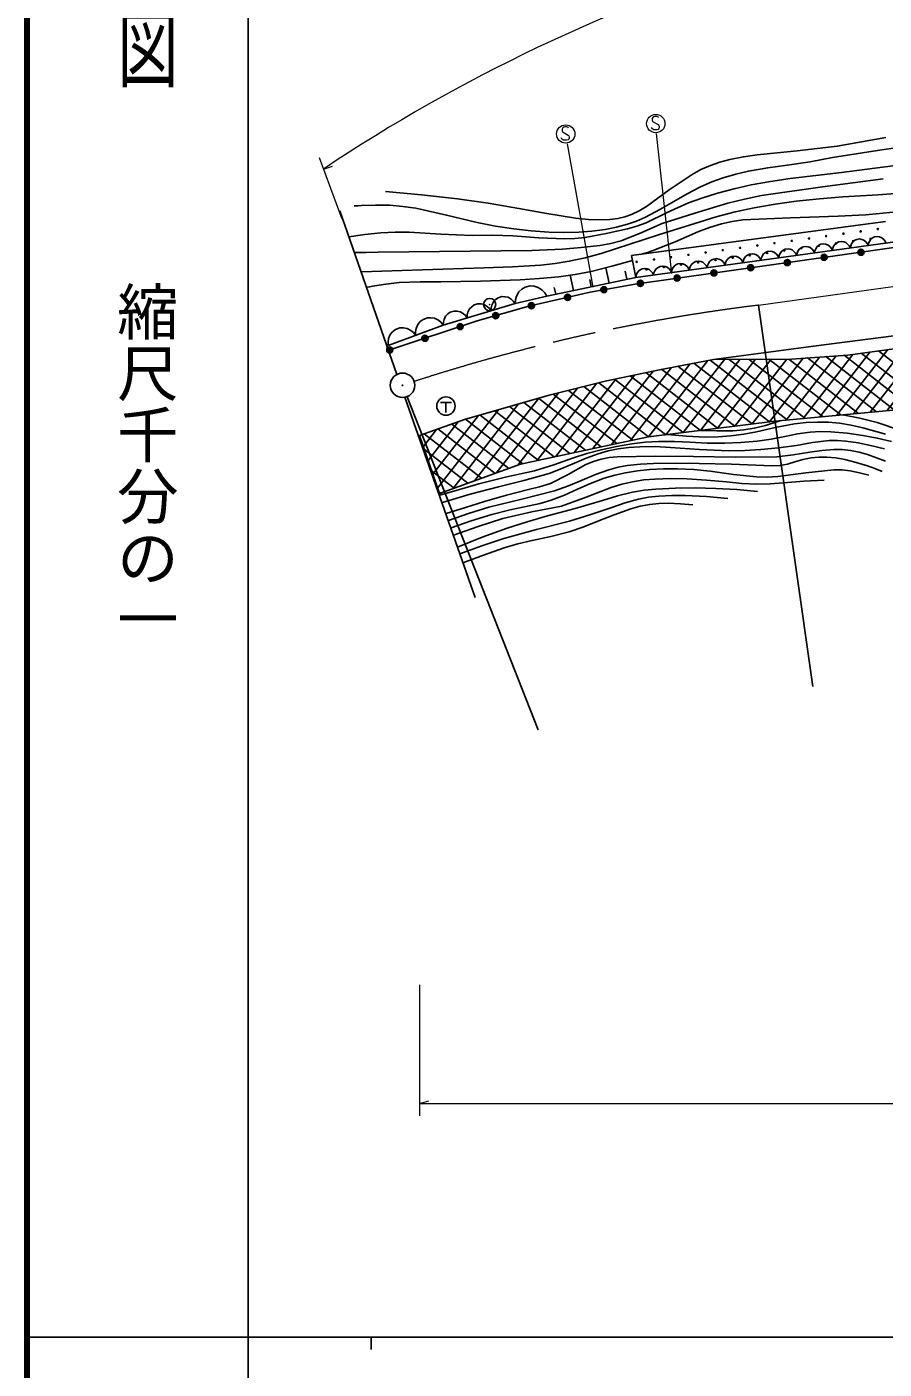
# Model space of a CAD drawing. Units: millimetres, scale not verified. Extents: x 39991 to 679840, y 19995 to 379911.
# Drawn here: x 39991 to 109721, y 202361 to 311617 of the extents above; entities that cross this region are included whole.
import ezdxf
from ezdxf.enums import TextEntityAlignment as Align

# ---------------------------------------------------------------- set-up
doc = ezdxf.new("R2010")
doc.units = ezdxf.units.MM
doc.header["$LTSCALE"] = 999.766
doc.linetypes.add('CHAIN', pattern=[18.5, 12, -1.5, 3.5, -1.5])
for name, color, linetype, lineweight in [('M-BGD', 7, 'Continuous', 25), ('M-BGD-HTXT', 7, 'Continuous', 13), ('M-BMK', 2, 'CHAIN', 13), ('M-BMK-SRVR', 3, 'Continuous', 25), ('M-TTL', 2, 'Continuous', 140), ('M-TTL-BAND', 7, 'Continuous', 25)]:
    doc.layers.add(name, color=color, linetype=linetype, lineweight=lineweight)
doc.layers.add('M-BGD-EXST', color=7, linetype='Continuous')
doc.layers.add('M-OTRS', color=7, linetype='Continuous')
doc.styles.add('@ＭＳ ゴシック', font='')
doc.styles.get('@ＭＳ ゴシック').set_extended_font_data('@MS Gothic')

# ---------------------------------------------------------------- blocks, each defined once
blk = doc.blocks.new('BUHIN1')
at = {"color": 7, "linetype": 'Continuous', "lineweight": 25}
blk.add_lwpolyline([(929.3, -750.6), (1032.2, -480.5), (1067.1, -209.3), (1051, 141.6), (936.6, 418.2), (774.5, 664.3), (486.4, 896.9), (211.8, 1003.6), (-82.8, 1057.2), (-429.1, 999.1), (-682.3, 904.3), (-929.3, 750.6)], dxfattribs=at)
blk = doc.blocks.new('BUHIN2')
at = {"color": 7, "linetype": 'Continuous', "lineweight": 25}
blk.add_lwpolyline([(751.9, -683.6), (852.7, -459.4), (895.8, -230.7), (899.5, 68), (816.2, 308.6), (690.7, 525.6), (457.6, 737.5), (229.7, 841.8), (-17.8, 901.9), (-314.8, 869.8), (-534.5, 801.8), (-751.9, 683.6)], dxfattribs=at)
blk = doc.blocks.new('BUHIN8')
at = {"color": 7, "linetype": 'Continuous', "lineweight": 25}
blk.add_lwpolyline([(460.2, -571.8), (557.2, -423.1), (613.5, -264.7), (649.5, -52), (616.9, 129), (551.7, 297.9), (409, 475.2), (258, 575), (88.1, 645.6), (-127.4, 655.9), (-291.8, 631.9), (-460.2, 571.8)], dxfattribs=at)
blk = doc.blocks.new('BUHIN52')
at = {"color": 7, "linetype": 'Continuous', "lineweight": 25}
for radius in [249, 220, 191, 161, 132, 97.5, 67.5, 38.7, 7.5]:
    blk.add_circle((0, 0), radius, dxfattribs=at)
blk = doc.blocks.new('BUHIN54')
at = {"color": 7, "linetype": 'Continuous', "lineweight": 25}
for radius in [249, 220, 191, 161, 132, 97.5, 67.5, 38.7, 7.5]:
    blk.add_circle((0, 0), radius, dxfattribs=at)
blk = doc.blocks.new('BUHIN56')
at = {"color": 7, "linetype": 'Continuous', "lineweight": 25}
for radius in [249, 220, 191, 161, 132, 97.5, 67.5, 38.7, 7.5]:
    blk.add_circle((0, 0), radius, dxfattribs=at)
blk = doc.blocks.new('BUHIN69')
at = {"color": 3, "linetype": 'Continuous', "lineweight": 25}
for radius in [995, 30]:
    blk.add_circle((0, 0), radius, dxfattribs=at)
blk = doc.blocks.new('BUHIN72')
at = {"color": 7, "linetype": 'Continuous', "lineweight": 25}
for p, q in [((250.7, 150.6), (-443.5, -266.5)), ((15.1, 542.7), (486.2, -241.5))]:
    blk.add_line(p, q, dxfattribs=at)
blk.add_circle((0, 0), 746.1, dxfattribs=at)
blk = doc.blocks.new('BUHIN75')
at = {"color": 7, "linetype": 'Continuous', "lineweight": 13}
blk.add_line((0, 0), (571, -531.7), dxfattribs=at)
blk = doc.blocks.new('BUHIN77')
at = {"color": 7, "linetype": 'Continuous', "lineweight": 13}
blk.add_lwpolyline([(534.3, 49.8), (551.6, 108.3), (545.1, 170.1), (517.4, 245.3), (457.6, 344.9), (384.9, 414.9), (294.2, 456.7), (198.4, 456), (122.6, 414.8), (76.3, 382.6), (27.5, 318.3), (19.1, 252.1), (27.1, -219.9), (-7.5, -293.2), (-72.4, -367.2), (-153.4, -407.1), (-228, -421.3), (-312.9, -411), (-401.7, -328.8), (-490.5, -181), (-519.5, -110.9), (-527.2, -32.5), (-509.9, 47.9), (-463, 137.3)], dxfattribs=at)
blk.add_circle((0, 0), 746.1, dxfattribs=at)

msp = doc.modelspace()

# ---------------------------------------------------------------- hatches: boundary and pattern name
at = {"layer": 'M-BGD'}
h = msp.add_hatch(dxfattribs=at)
h.set_pattern_fill('USER', color=256, style=0, pattern_type=2)
h.set_pattern_definition([(52.1672, (90563.3, 278235.8), (-789.619, 613.215), []), (322.1672, (90563.3, 278235.8), (613.215, 789.619), [])])
h.paths.add_polyline_path([(73543, 273632.1), (80137.4, 276014.9), (86985.2, 277495.5), (90563.3, 278235.8), (100865.7, 279531.3), (114855.7, 280826.8), (121518.5, 281628.8), (123006.3, 281875.5), (127386.4, 282801), (131581.4, 283911.4), (133740.6, 284034.8), (134851.1, 283603), (136825.1, 283479.5), (141945.6, 284158.2), (145777.7, 284343.3), (149170.7, 283911.4), (153735.9, 283109.4), (156697.1, 282801), (159535, 282801), (164043.8, 283973), (172433.9, 288661.7), (173918.1, 288852.8), (180334.1, 288914.4), (185022.6, 288359.1), (187679, 287989), (195205.3, 288420.9), (196263.1, 291937.3), (196260.6, 292477), (193177.9, 292957.2), (190322.5, 293386.8), (188073.6, 293639.4), (185562, 293808.6), (180280.8, 294061.3), (175636.9, 294086.6), (169256, 293935), (164278, 293581.1), (161448, 293328.5), (150767.9, 291837.7), (130826.6, 289208), (124146.4, 288292.1), (120418.4, 287287.3), (117736.9, 286658.4), (111130.5, 285499.7), (106760.7, 284903.8), (102192.3, 284572.8), (95829, 284533.3), (91438.6, 283712.1), (87016.5, 282764.5), (82472.2, 281640.6), (75589.2, 279650.7), (71936.1, 278359.3)])

# ---------------------------------------------------------------- linework, layer by layer
for p, q in [((70090.1, 283332.1), (65434.3, 296632.5)), ((89166.8, 293009.1), (109822.9, 295770.3)), ((112780.9, 294423.4), (89512.2, 291224.3)), ((89512.2, 291224.3), (89166.8, 293009.1)), ((87343.5, 290766.3), (87082.6, 292001.8)), ((88789.3, 291071.7), (88648.3, 291738.9)), ((82283.3, 289697.6), (89512.2, 291224.3)), ((84452, 290155.6), (84190.2, 291395.2)), ((85897.7, 290461), (85773.2, 291050.7)), ((79697.7, 289088.1), (82283.3, 289697.6)), ((83006.2, 289850.3), (82889.7, 290402)), ((73858.7, 287333.3), (79697.7, 289088.1)), ((99513.1, 288963), (103909.5, 257926.8)), ((120861.6, 287786.7), (103968.5, 285638.8)), ((69370.9, 285693.2), (73858.7, 287333.3)), ((103968.5, 285638.8), (95829, 284533.3)), ((106760.7, 284903.8), (111130.5, 285499.7)), ((111130.5, 285499.7), (106760.7, 284903.8)), ((95829, 284533.3), (91438.5, 283712.1)), ((95829, 284533.3), (91438.5, 283712.1)), ((95829, 284533.3), (102192.3, 284572.8)), ((102192.3, 284572.8), (95829, 284533.3)), ((102192.3, 284572.8), (106760.7, 284903.8)), ((106760.7, 284903.8), (102192.3, 284572.8)), ((91438.5, 283712.1), (87016.5, 282764.5)), ((91438.5, 283712.1), (87016.5, 282764.5)), ((87016.5, 282764.5), (82472.2, 281640.6)), ((87016.5, 282764.5), (82472.2, 281640.6)), ((76450.9, 265161.2), (70744.4, 281463.1)), ((81582.7, 254401.8), (70914.1, 281513)), ((82472.2, 281640.6), (75589.2, 279650.7)), ((82472.2, 281640.6), (75589.2, 279650.7)), ((100865.8, 279531.3), (114855.8, 280826.8)), ((100865.8, 279531.3), (114855.8, 280826.8)), ((75589.2, 279650.7), (71936.1, 278359.3)), ((75589.2, 279650.7), (71936.1, 278359.3)), ((90563.3, 278235.8), (100865.8, 279531.3)), ((90563.3, 278235.8), (100865.8, 279531.3)), ((71936.1, 278359.3), (73542.9, 273632.1)), ((86985.2, 277495.5), (90563.3, 278235.8)), ((86985.2, 277495.5), (90563.3, 278235.8)), ((80137.4, 276014.9), (86985.2, 277495.5)), ((80137.4, 276014.9), (86985.2, 277495.5)), ((73542.9, 273632.1), (80137.4, 276014.9)), ((73542.9, 273632.1), (80137.4, 276014.9))]:
    msp.add_line(p, q, dxfattribs=at)
for points in [[(112845.7, 302083.7), (109186.6, 301557.9), (105528.5, 300971.3), (103691.1, 300635.7), (101843.8, 300359.6), (100259.1, 300149.3), (98683.2, 299879.6), (97652.7, 299633.9), (96627.9, 299327.4), (95699, 298993.2), (94792.8, 298603.3), (93694, 298038.2), (92613.6, 297414.5), (91475.7, 296743.4), (90310.7, 296126.4), (89589.5, 295811.3), (88847.2, 295552.5), (87939.8, 295313.2), (87017, 295132.4), (85948.7, 294984.3), (84874.9, 294896.3), (83656.1, 294870.1), (82437.7, 294904.1), (81012.8, 295011.2), (79593.1, 295178.2), (78102.4, 295403.9), (76623.5, 295688.5), (74132.4, 296298.3), (71620, 296851.1), (70571.8, 296999.9), (69507.2, 297089.9), (68360.6, 297113), (67204.1, 297075.8), (66915, 297061.6), (66616, 297046.2)], [(69154.5, 298216.1), (72079.1, 297945.4), (75008.6, 297613.7), (77512, 297253.4), (80013.1, 296832.7), (82295.8, 296412.7), (84603.8, 296049.7), (85667.5, 295945.6), (86743.9, 295901), (87409.4, 295926.8), (88071, 296012.8), (88625.8, 296147.2), (89171.2, 296342), (89785.8, 296637.7), (90380.1, 296990.8), (92236.1, 298338.1), (94093.1, 299611.1), (94821.7, 300002.1), (95588.6, 300344.3), (96367.5, 300613.4), (97170, 300826.6), (98268.9, 301041.6), (99383.5, 301198), (102658.5, 301521), (105902.1, 301901.1), (109853, 302608.3)], [(69507.2, 285316.8), (76605.1, 287681.7), (80828.7, 288870.6), (85803.2, 290028.2), (89481.1, 290685.2), (113196.6, 294032.8), (128973.9, 296160.3), (145678.6, 298644.6), (154908, 299489.4), (166865.6, 300674.1), (171840.1, 300861.8), (181146.6, 300986.9), (185088.7, 300674.1), (191858.3, 300079.6), (200336.8, 298515.3), (213267.1, 296231.5), (234513.8, 292508.4), (257291.6, 288797.9)], [(66175, 294516.4), (67479.5, 294715.8), (68790.3, 294854.9), (69937.4, 294909.4), (71095.9, 294903.6), (73649.9, 294737.4), (76202.8, 294632.2), (77858.6, 294652), (79521.4, 294611.5), (81630.3, 294456.4), (83757.1, 294360.6), (84573.6, 294391.7), (85394.8, 294483.4), (87117.4, 294801.3), (88833.3, 295179.2), (89600.9, 295398.1), (90356.7, 295677.2), (92062.6, 296511.6), (93796, 297292.5), (94963.5, 297712.2), (96160, 298078), (97521.4, 298443.2), (98906.9, 298752.5), (100480.3, 299040.2), (102064.6, 299268.7), (106244.6, 299756.3), (110424.6, 300304.5)], [(109642.4, 299256), (104698.2, 298597.4), (99746.9, 297890.1), (98369.6, 297601.5), (97005.2, 297254.3), (94330.7, 296454.6), (91674.8, 295597.8), (90011.7, 294871.2), (88331.7, 294203.2), (87481.3, 293988.2), (86603.8, 293828.9), (85087.2, 293647), (83569.9, 293525.5), (81055.9, 293422.2), (78539.8, 293379), (73551.9, 293339.6), (68554.6, 293274.5), (67595.3, 293259.2), (66636.1, 293243.6)], [(67203.4, 291677.3), (72183, 291832.3), (77175.7, 292012.3), (79488.4, 292082.1), (81804.8, 292212.1), (82953.6, 292342.2), (84102.7, 292533.5), (85407.5, 292822), (86701.5, 293170), (91378.9, 294693.5), (96067.3, 296157.6), (97597.4, 296548.4), (99152.3, 296883.3), (100847.9, 297184), (102553.8, 297425.3), (104455.6, 297629.3), (106370.7, 297774.1), (109225.5, 297942.4), (112083.8, 298171.4)], [(110447.1, 296520.1), (108220.3, 296327.7), (105981.2, 296194.6), (102100.5, 296081.4), (98214.3, 295907), (97349.5, 295769.9), (96487.1, 295571.5), (95523.3, 295276.8), (94566.2, 294920.5), (92710.9, 294117.9), (90841.9, 293374.7), (90464.7, 293252.2), (90076.4, 293130.6)], [(89245.8, 292600.8), (87575.6, 292129.8), (85890.4, 291716.9), (84584.1, 291467.9), (83267.5, 291278.2), (81697.3, 291124.4), (80112.3, 291029.6), (76897.2, 290921.2), (73669.5, 290872.6), (71977.3, 290866), (70280.1, 290799.1), (69191.4, 290678.9), (68101.2, 290497.8), (67885.4, 290458.4), (67659.9, 290416.8)], [(82283.3, 289697.6), (82116.3, 289972.1), (81901.7, 290187.6), (81582.6, 290412.6), (81261.6, 290500.7), (80934.9, 290526.1), (80534.2, 290431.6), (80253.2, 290263), (80005.3, 290040.8), (79820.3, 289697), (79731, 289409.8), (79697.7, 289088.1)], [(106349.7, 280039.1), (107749.9, 279760.5), (109145, 279421.4), (110998.7, 278783.7), (112869.7, 278204.4), (113568.9, 278109.8), (114278.5, 278075), (115582.8, 278098.5), (116879, 278181.8), (118167.5, 278330.3), (119456.2, 278539.5), (121332.7, 278860.9), (123274.1, 279131.3), (123847.3, 279160.3), (124405.8, 279128.2), (124807.7, 279049.4), (125189.8, 278912.6), (125618.9, 278677.4), (126035.5, 278378.5), (126329.4, 278138), (126619.9, 277888.2)], [(110320.8, 277866), (109163.7, 278145), (107995.1, 278364.8), (106705.7, 278540.6), (105398, 278657.8), (104547.8, 278672.6), (103691.5, 278626.6), (102666.5, 278483), (101639.4, 278278.1), (100522.5, 278057.7), (99386.7, 277895.3), (98065, 277785.5), (96729.2, 277735.1), (95331.9, 277743.9), (93924.7, 277813.2), (92658, 277876.1), (91380.3, 277879), (90292.9, 277810.6), (89208.9, 277682.2), (87954, 277466.8), (86702.3, 277190.7), (85534, 276886.2), (84372.1, 276520.7), (82844.9, 275977), (81293.1, 275488.6), (79019.9, 274983.1), (76760.5, 274418.5), (75177.7, 273959.3), (73584.6, 273509.4)], [(92087.3, 278427.4), (93642, 278298.3), (95199.5, 278229.4), (96227.9, 278245), (97263.1, 278321), (98299.6, 278464.3), (99326.4, 278667), (100866.1, 279012.1), (102431.5, 279301.1), (103367.5, 279405), (104317, 279449.2), (105205.5, 279429.9), (106090, 279350.4), (107037.6, 279199.1), (107975.7, 278988.1), (109829.7, 278465.4)], [(94809.2, 278769.7), (96123.2, 278728.7), (97451.4, 278748), (98300.3, 278817.8), (99150.3, 278948.4), (100070.3, 279171.7), (100985.7, 279456.2), (101166, 279515.8), (101346.3, 279575.8)], [(73789, 272908.3), (76062.2, 273571.9), (78357.2, 274179.1), (80420.1, 274694), (82468.4, 275267.3), (83512.9, 275659.1), (84545.4, 276111), (85483.1, 276512.6), (86452.6, 276861.9), (87269.6, 277094.1), (88099.1, 277267.5), (88968.1, 277384.9), (89855.4, 277443.5), (91097.5, 277446.7), (92338.6, 277389.7), (94709.3, 277224.6), (97095.4, 277118.9), (98384.4, 277132.6), (99680.2, 277206.8), (101128, 277350.1), (102581.1, 277554.5), (103906.1, 277774.7), (105243.4, 277935.7), (105928.3, 277951.1), (106612.9, 277906.2), (107613, 277757.6), (108607.2, 277549), (109745.6, 277270.2)], [(109824.2, 276272.1), (108365.8, 276802.2), (107684.6, 277001.8), (106992.6, 277141.2), (106320, 277204.3), (105631.2, 277207.7), (104647.4, 277132.7), (103664.2, 276997.4), (102327.1, 276781.5), (100995.2, 276626.9), (97608.2, 276602.6), (94214.6, 276638.3), (91116, 276662.7), (87995.3, 276626.9), (87342, 276556.7), (86698.2, 276426.9), (86067.7, 276235.5), (85446, 275983.3), (84020.6, 275188.8), (82572.3, 274451), (81696.9, 274178.7), (80789.4, 273959.8), (78997.2, 273503.9), (77226.5, 272991.5), (75669.9, 272495), (74098.6, 271997.2)], [(74289.6, 271435.4), (75921.1, 272012), (77578.3, 272533.8), (80247.7, 273167.1), (82912.2, 273861.7), (84044.7, 274256.2), (85158.4, 274707.8), (86235.2, 275168.1), (87337.3, 275573.8), (88076.2, 275769.5), (88830.9, 275906.7), (89896.7, 276021.7), (90970.1, 276077.1), (92827.5, 276105.6), (94679.9, 276074), (97303, 276023.9), (99938.8, 275913.2), (100611.8, 275884.3), (101276.6, 275916.5), (101869.3, 276028.4), (102463.3, 276202.5), (103116.5, 276401.9), (103792.4, 276544.4), (104420.6, 276602), (105062.1, 276599.4), (105798.4, 276531.2), (106535.9, 276401.9), (107455.9, 276168.3), (108358.4, 275876.9), (108967.9, 275656.5), (109574.4, 275428.1)], [(74491.1, 270842.5), (76143.6, 271417.2), (77812.6, 271933.7), (79313.5, 272310.9), (80839.3, 272632.1), (81744.3, 272831.7), (82631.8, 273089.1), (83710.1, 273503.4), (84779.6, 273979.3), (85850.2, 274456.5), (86950.5, 274880.9), (87802.9, 275132.4), (88671.8, 275325.9), (89661.5, 275480.3), (90658.5, 275574.7), (91785.7, 275637), (92914.6, 275639.3), (94244.3, 275575.3), (95573.4, 275451.2), (97458.7, 275192.1), (99336.7, 274995), (100198.8, 274971.9), (101068.7, 275009.3), (103338.9, 275316.6), (105643, 275567.6), (106299.7, 275555.8), (106950.5, 275484.3), (107711.3, 275324.3), (108466.5, 275120.7)], [(104848.6, 274716), (103191.6, 274645.4), (101528.2, 274514.1), (100454.8, 274422.3), (99371.1, 274390.3), (98136.7, 274451.3), (96891.6, 274573.3), (95276.8, 274731.4), (93661.2, 274829.1), (92371.8, 274851.8), (91070.2, 274814), (90162.7, 274733.4), (89254.9, 274591.8), (88381.6, 274389), (87513.6, 274125.4), (85495.2, 273330.3), (83466.4, 272596.7), (81071.5, 272132), (78696.6, 271609.3), (76692.3, 270936.3), (74698.2, 270233)], [(75027.6, 269263.9), (77030.6, 270070.7), (79060.8, 270823.5), (80684.3, 271340.7), (82335.9, 271803.6), (84583.1, 272410.5), (86818, 273076.5), (88035.2, 273437.3), (89263.9, 273738.3), (90197.1, 273895.1), (91141.3, 273992.6), (92742.6, 274068.7), (94342.4, 274084.4), (96038.8, 274045.7), (97741, 273946.7), (98575.9, 273880.7), (99410.6, 273809.6)], [(97015.3, 273227.1), (95273.8, 273382.8), (93527, 273478.4), (92465.4, 273481.5), (91405.7, 273424.6), (90563.1, 273323.5), (89731.5, 273163.2), (88644.4, 272864), (87561.4, 272503.2), (85856.2, 271915.8), (84128.2, 271384.5), (81444, 270706.7), (78776.8, 269971.4), (76988.1, 269367.6), (75211.9, 268721.9)], [(75462.4, 267984.9), (77124.5, 268627.5), (78803.6, 269212.2), (79934.3, 269539.5), (81091.8, 269811.5), (82607.7, 270136.7), (84105.9, 270519.5), (85284.1, 270919.2), (86444.9, 271376.7), (87759.3, 271903.7), (89104.4, 272378), (89875.9, 272591.3), (90658.5, 272745.4), (91399.3, 272822.1), (92145, 272838.5), (93154.4, 272793.8), (94166.9, 272709.2)]]:
    msp.add_lwpolyline(points, dxfattribs=at)
for centre, radius in [((107812.7, 294965.7), 49.7), ((109213.7, 295156.2), 49.7), ((100807.8, 294013.1), 49.7), ((102208.7, 294203.6), 49.7), ((103609.7, 294394.1), 49.7), ((105010.7, 294584.6), 49.7), ((105806.5, 293979.4), 49.7), ((106411.7, 294775.2), 49.7), ((107207.5, 294169.9), 49.7), ((108608.4, 294360.5), 49.7), ((92401.8, 292870), 49.7), ((93802.8, 293060.5), 49.7), ((95203.8, 293251), 49.7), ((96604.8, 293441.5), 49.7), ((97400.5, 292836.3), 49.7), ((98005.8, 293632), 49.7), ((98801.5, 293026.8), 49.7), ((99406.8, 293822.6), 49.7), ((100202.5, 293217.3), 49.7), ((101603.5, 293407.8), 49.7), ((103004.5, 293598.4), 49.7), ((104405.5, 293788.9), 49.7), ((89599.9, 292488.9), 49.7), ((90395.6, 291883.7), 49.7), ((91000.8, 292679.4), 49.7), ((91796.6, 292074.2), 49.7), ((93197.6, 292264.7), 49.7), ((94598.6, 292455.2), 49.7), ((95999.6, 292645.8), 49.7), ((86922.4, 290228.1), 248.7), ((86922.4, 290228.1), 219.9), ((86922.4, 290228.1), 191.2), ((86922.4, 290228.1), 161.2), ((86922.4, 290228.1), 132.5), ((86922.4, 290228.1), 97.5), ((86922.4, 290228.1), 67.5), ((86922.4, 290228.1), 38.7), ((86922.4, 290228.1), 7.5), ((78121.4, 288108.5), 248.7), ((78121.4, 288108.5), 219.9), ((78121.4, 288108.5), 191.2), ((78121.4, 288108.5), 161.2), ((78121.4, 288108.5), 132.5), ((78121.4, 288108.5), 97.5), ((78121.4, 288108.5), 67.5), ((78121.4, 288108.5), 38.7), ((78121.4, 288108.5), 7.5)]:
    msp.add_circle(centre, radius, dxfattribs=at)
at = {"layer": 'M-BGD-HTXT'}
for p, q in [((92460.2, 291542.6), (91207.9, 302944.6)), ((86067.1, 290422.2), (83958.1, 302087.8)), ((63759.9, 300983.1), (65616.5, 295995.2)), ((64108.6, 300046.2), (64854.2, 300276.2)), ((71936.1, 233647.2), (71936.1, 222973.2)), ((71936.1, 223972.9), (256917.6, 223972.9))]:
    msp.add_line(p, q, dxfattribs=at)
msp.add_arc((140960.8, 184975.8), 138374.3, 90.64709, 123.73782, dxfattribs=at)
at = {"layer": 'M-BMK'}
msp.add_line((99513.1, 288963), (148631.5, 295775.6), dxfattribs=at)
msp.add_arc((117799.8, 140117.3), 149964.8, 97.00409, 107.98404, dxfattribs=at)
at = {"layer": 'M-BMK-SRVR'}
for radius in [497.4, 15]:
    msp.add_circle((77637.3, 289008.9), radius, dxfattribs=at)
at = {"layer": 'M-TTL'}
msp.add_line((39990.6, 379910.9), (39990.6, 19995.3), dxfattribs=at)
at = {"layer": 'M-TTL-BAND'}
for p, q in [((57986.4, 369913.2), (57986.4, 19995.3)), ((39990.6, 204951.9), (578864.2, 204951.9)), ((67984.1, 204951.9), (67984.1, 203952.1))]:
    msp.add_line(p, q, dxfattribs=at)

# ---------------------------------------------------------------- block references
at = {"layer": 'M-BGD', "rotation": 59.00209}
for name, p in [('BUHIN8', (103328, 293123.8)), ('BUHIN8', (104782.3, 293323.7)), ('BUHIN8', (106236.6, 293523.6)), ('BUHIN8', (107690.9, 293723.6)), ('BUHIN8', (109145.2, 293923.5)), ('BUHIN8', (94602.2, 291924.1)), ('BUHIN8', (96056.5, 292124.1)), ('BUHIN8', (97510.8, 292324)), ('BUHIN8', (98965.1, 292523.9)), ('BUHIN8', (100419.4, 292723.9)), ('BUHIN8', (101873.7, 292923.8)), ('BUHIN56', (104843.1, 292853.6)), ('BUHIN56', (107832.4, 293275.6)), ('BUHIN8', (90239.3, 291324.3)), ('BUHIN8', (91693.6, 291524.2)), ('BUHIN8', (93147.9, 291724.2)), ('BUHIN56', (95875.2, 291587.8)), ('BUHIN56', (98864.5, 292009.7)), ('BUHIN56', (101853.8, 292431.7)), ('BUHIN56', (89896.7, 290743.8)), ('BUHIN56', (92886, 291165.8)), ('BUHIN2', (78724.5, 288795.7)), ('BUHIN54', (83970.1, 289601.6)), ('BUHIN2', (74831.9, 287625.8)), ('BUHIN2', (76778.2, 288210.7)), ('BUHIN54', (81029.8, 288917.4)), ('BUHIN1', (70492.9, 286103.2)), ('BUHIN1', (72736.8, 286923.3)), ('BUHIN52', (75235.5, 287225.4)), ('BUHIN52', (72371.3, 286271.1)), ('BUHIN52', (69507.2, 285316.8))]:
    msp.add_blockref(name, p, dxfattribs=at)
at = {"layer": 'M-BGD-EXST', "rotation": 59.00209}
msp.add_blockref('BUHIN72', (74080.7, 280750.7), dxfattribs=at)
at = {"layer": 'M-BGD-HTXT', "rotation": 59.00209}
for name, p in [('BUHIN77', (83820, 302896.7)), ('BUHIN77', (91149.5, 303746.5)), ('BUHIN75', (71936.1, 223972.9))]:
    msp.add_blockref(name, p, dxfattribs=at)
at = {"layer": 'M-OTRS', "rotation": 59.00209}
msp.add_blockref('BUHIN69', (70548, 282443.4), dxfattribs=at)

# ---------------------------------------------------------------- texts
at = {"layer": 'M-TTL-BAND', "style": '@ＭＳ ゴシック', "width": 1.4}
msp.add_text('平  面  図', height=3665, rotation=270, dxfattribs=at).set_placement((49765.3, 306402.9), align=Align.MIDDLE_RIGHT)
at = {"layer": 'M-TTL-BAND', "style": '@ＭＳ ゴシック'}
msp.add_text('縮尺千分の一', height=3665, rotation=270, dxfattribs=at).set_placement((49765.4, 260969.2), align=Align.MIDDLE_RIGHT)

doc.saveas('drawing.dxf')
